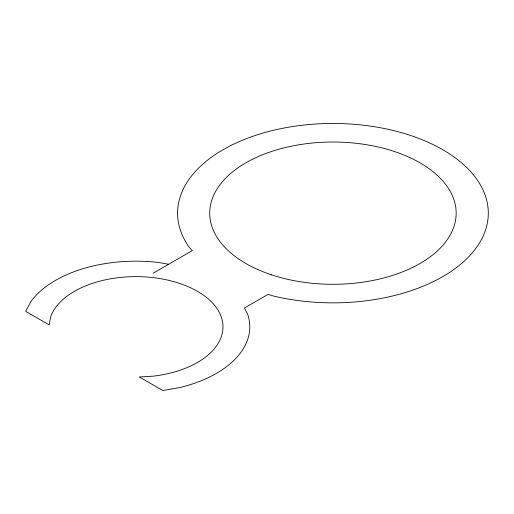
<?xml version="1.0" encoding="UTF-8"?>
<svg xmlns="http://www.w3.org/2000/svg" width="514" height="514" viewBox="0 0 514 514"><rect width="100%" height="100%" fill="white"/><g stroke="black" fill="none" stroke-linecap="round" stroke-linejoin="round"><path stroke-width="0.77" d="M153.127 273.223L192.287 250.62L189.39 247.491A155.369 89.699 0 0 1 312.653 124.227A155.369 89.699 0 0 1 486.97 224.869A155.369 89.699 0 0 1 273.474 296.032L268.057 294.361L244.413 308.008L247.6 314.073A113.845 65.728 0 0 1 179.508 387.62L162.835 390.537L139.32 376.968L152.921 376.19A87.059 50.263 0 0 0 222.813 323.608A87.059 50.263 0 0 0 141.633 276.738A87.059 50.263 0 0 0 50.552 317.087L49.209 324.938L25.7 311.368L30.756 301.744A113.845 65.728 0 0 1 158.151 262.429L168.65 264.267M271.321 274.772A123.225 71.144 0 0 0 456.156 213.162A123.225 71.144 0 0 0 271.321 151.553A123.225 71.144 0 0 0 271.321 274.772"/></g></svg>
